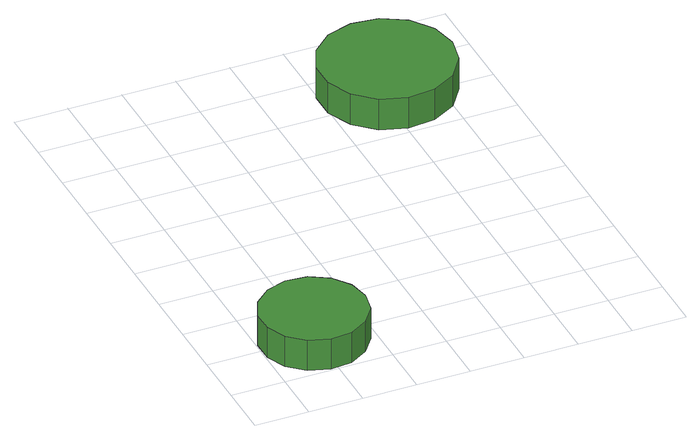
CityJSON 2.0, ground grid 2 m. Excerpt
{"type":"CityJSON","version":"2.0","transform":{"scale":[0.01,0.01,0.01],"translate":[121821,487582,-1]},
"CityObjects":{
"tree1":{"type":"SolitaryVegetationObject","attributes":{"function":"something"},"geometry":[{"type":"MultiSurface","lod":"1","boundaries":[[[0,1,2,3,4,5,6,7,8,9,10,11,12,13,14]],[[15,16,17,18,19,20,21,22,23,24,25,26,27,28,29]],[[0,29,28,1]],[[1,28,27,2]],[[2,27,26,3]],[[3,26,25,4]],[[4,25,24,5]],[[5,24,23,6]],[[6,23,22,7]],[[7,22,21,8]],[[8,21,20,9]],[[9,20,19,10]],[[10,19,18,11]],[[11,18,17,12]],[[12,17,16,13]],[[13,16,15,14]],[[14,15,29,0]]]}]},
"tree2":{"type":"SolitaryVegetationObject","attributes":{"function":"something"},"geometry":[{"type":"MultiSurface","lod":"1","boundaries":[[[30,31,32,33,34,35,36,37,38,39,40,41,42,43,44]],[[45,46,47,48,49,50,51,52,53,54,55,56,57,58,59]],[[30,59,58,31]],[[31,58,57,32]],[[32,57,56,33]],[[33,56,55,34]],[[34,55,54,35]],[[35,54,53,36]],[[36,53,52,37]],[[37,52,51,38]],[[38,51,50,39]],[[39,50,49,40]],[[40,49,48,41]],[[41,48,47,42]],[[42,47,46,43]],[[43,46,45,44]],[[44,45,59,30]]]}]}
},
"vertices":[
[388,198,182],[372,276,182],[324,341,182],[255,382,182],[175,390,182],[98,365,182],[38,311,182],[5,238,182],[5,157,182],[38,84,182],[98,30,182],[175,5,182],[255,13,182],[324,54,182],[372,119,182],[372,119,59],[324,54,59],[255,13,59],[175,5,59],[98,30,59],[38,84,59],[5,157,59],[5,238,59],[38,311,59],[98,365,59],[175,390,59],[255,382,59],[324,341,59],[372,276,59],[388,198,59],
[1231,1361,263],[1210,1460,263],[1150,1543,263],[1061,1593,263],[960,1604,263],[863,1573,263],[788,1505,263],[746,1411,263],[746,1310,263],[788,1217,263],[863,1148,263],[960,1117,263],[1061,1128,263],[1150,1178,263],[1210,1261,263],[1210,1261,138],[1150,1178,138],[1061,1128,138],[960,1117,138],[863,1148,138],[788,1217,138],[746,1310,138],[746,1411,138],[788,1505,138],[863,1573,138],[960,1604,138],[1061,1593,138],[1150,1543,138],[1210,1460,138],[1231,1361,138]
]}
